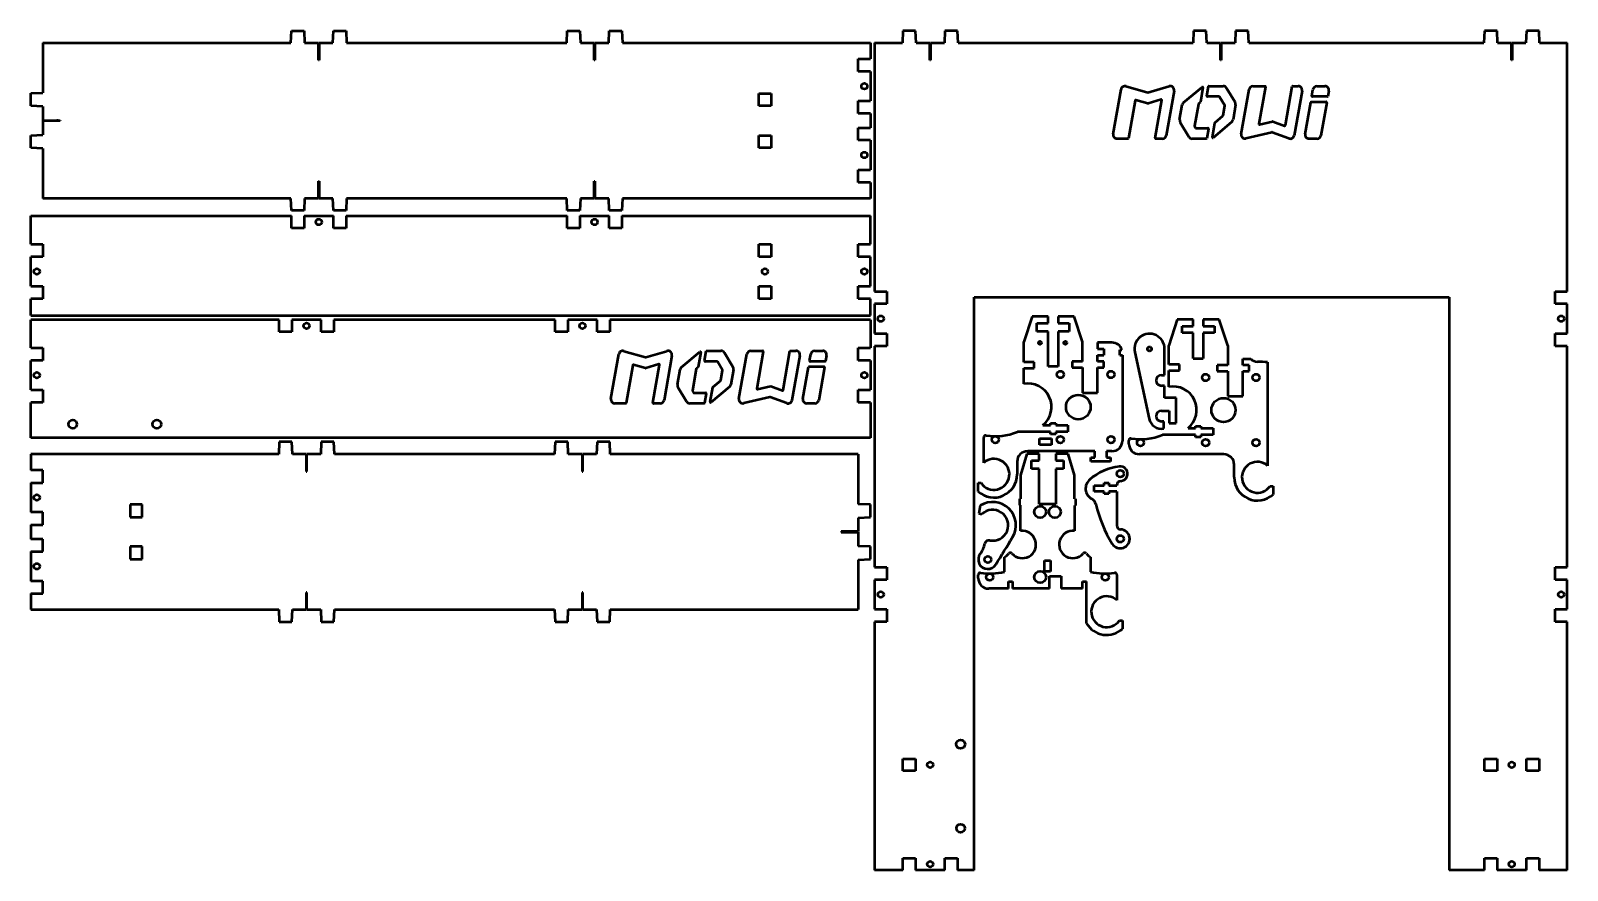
# Model space of a CAD drawing. Header units: millimetres. Extents: x 59 to 791, y 115 to 1159.
# Drawn here: x 60 to 791, y 115 to 514 of the extents above; entities that cross this region are included whole.
import ezdxf

# ---------------------------------------------------------------- set-up
doc = ezdxf.new("R2010")
doc.units = ezdxf.units.MM
doc.layers.add('Visible (ISO)', color=7, linetype='Continuous', lineweight=50)

msp = doc.modelspace()

# ---------------------------------------------------------------- linework, layer by layer
at = {"layer": 'Visible (ISO)'}
for p, q in [((183.82, 508.41), (184.07, 514.21)), ((184.07, 514.21), (190.07, 514.21)), ((190.07, 514.21), (190.32, 508.41)), ((203.82, 508.41), (204.07, 514.21)), ((204.07, 514.21), (210.07, 514.21)), ((210.07, 514.21), (210.32, 508.41)), ((315.08, 508.41), (315.33, 514.21)), ((315.33, 514.21), (321.33, 514.21)), ((321.33, 514.21), (321.58, 508.41)), ((335.08, 508.41), (335.33, 514.21)), ((335.33, 514.21), (341.33, 514.21)), ((341.33, 514.21), (341.58, 508.41)), ((475.03, 514.21), (474.78, 508.41)), ((481.03, 514.21), (475.03, 514.21)), ((481.28, 508.41), (481.03, 514.21)), ((495.03, 514.21), (494.78, 508.41)), ((501.03, 514.21), (495.03, 514.21)), ((501.28, 508.41), (501.03, 514.21)), ((613.4, 514.21), (613.15, 508.41)), ((619.4, 514.21), (613.4, 514.21)), ((619.65, 508.41), (619.4, 514.21)), ((633.4, 514.21), (633.15, 508.41)), ((639.4, 514.21), (633.4, 514.21)), ((639.65, 508.41), (639.4, 514.21)), ((751.77, 514.21), (751.52, 508.41)), ((757.77, 514.21), (751.77, 514.21)), ((758.02, 508.41), (757.77, 514.21)), ((771.77, 514.21), (771.52, 508.41)), ((777.77, 514.21), (771.77, 514.21)), ((778.02, 508.41), (777.77, 514.21)), ((65.8, 508.41), (65.8, 484.66)), ((65.8, 508.41), (183.82, 508.41)), ((190.32, 508.41), (196.92, 508.41)), ((196.92, 501.7), (196.92, 508.41)), ((197.22, 508.41), (203.82, 508.41)), ((197.22, 508.41), (197.22, 501.7)), ((210.32, 508.41), (315.08, 508.41)), ((321.58, 508.41), (328.18, 508.41)), ((328.18, 501.7), (328.18, 508.41)), ((328.48, 508.41), (335.08, 508.41)), ((328.48, 508.41), (328.48, 501.7)), ((341.58, 508.41), (459.6, 508.41)), ((459.6, 508.41), (459.6, 500.77)), ((461.6, 508.41), (474.78, 508.41)), ((461.6, 508.41), (461.6, 390.14)), ((481.28, 508.41), (487.88, 508.41)), ((487.88, 501.7), (487.88, 508.41)), ((488.18, 508.41), (494.78, 508.41)), ((488.18, 508.41), (488.18, 501.7)), ((501.28, 508.41), (613.15, 508.41)), ((619.65, 508.41), (626.25, 508.41)), ((626.25, 501.7), (626.25, 508.41)), ((626.55, 508.41), (633.15, 508.41)), ((626.55, 508.41), (626.55, 501.7)), ((639.65, 508.41), (751.52, 508.41)), ((758.02, 508.41), (764.62, 508.41)), ((764.62, 501.7), (764.62, 508.41)), ((764.92, 508.41), (771.52, 508.41)), ((764.92, 508.41), (764.92, 501.7)), ((778.02, 508.41), (791.2, 508.41)), ((791.2, 390.14), (791.2, 508.41)), ((196.91, 501.2), (196.91, 501.7)), ((196.91, 501.7), (196.92, 501.7)), ((196.92, 501.2), (196.91, 501.2)), ((196.92, 500.2), (196.92, 501.2)), ((197.22, 500.2), (196.92, 500.2)), ((197.22, 501.7), (197.22, 501.7)), ((197.22, 501.7), (197.22, 501.2)), ((197.22, 501.2), (197.22, 501.2)), ((197.22, 501.2), (197.22, 500.2)), ((328.18, 501.2), (328.18, 501.7)), ((328.18, 501.7), (328.18, 501.7)), ((328.18, 500.2), (328.18, 501.2)), ((328.18, 501.2), (328.18, 501.2)), ((328.48, 500.2), (328.18, 500.2)), ((328.48, 501.7), (328.49, 501.7)), ((328.49, 501.2), (328.48, 501.2)), ((328.48, 501.2), (328.48, 500.2)), ((328.49, 501.7), (328.49, 501.2)), ((453.8, 494.78), (453.8, 500.77)), ((453.8, 500.77), (459.6, 500.77)), ((487.88, 501.7), (487.88, 501.7)), ((487.88, 501.2), (487.88, 501.7)), ((487.88, 501.2), (487.88, 501.2)), ((487.88, 500.2), (487.88, 501.2)), ((488.18, 500.2), (487.88, 500.2)), ((488.18, 501.7), (488.19, 501.7)), ((488.18, 501.2), (488.18, 500.2)), ((488.19, 501.2), (488.18, 501.2)), ((488.19, 501.7), (488.19, 501.2)), ((626.25, 501.7), (626.25, 501.7)), ((626.25, 501.2), (626.25, 501.7)), ((626.25, 501.2), (626.25, 501.2)), ((626.25, 500.2), (626.25, 501.2)), ((626.55, 500.2), (626.25, 500.2)), ((626.55, 501.7), (626.56, 501.7)), ((626.55, 501.2), (626.55, 500.2)), ((626.56, 501.2), (626.55, 501.2)), ((626.56, 501.7), (626.56, 501.2)), ((764.62, 501.2), (764.62, 501.7)), ((764.62, 501.7), (764.62, 501.7)), ((764.62, 500.2), (764.62, 501.2)), ((764.62, 501.2), (764.62, 501.2)), ((764.92, 500.2), (764.62, 500.2)), ((764.92, 501.7), (764.93, 501.7)), ((764.93, 501.2), (764.92, 501.2)), ((764.92, 501.2), (764.92, 500.2)), ((764.93, 501.7), (764.93, 501.2)), ((459.6, 494.78), (453.8, 494.78)), ((459.6, 494.78), (459.6, 480.77)), ((60, 484.41), (65.8, 484.66)), ((60, 478.4), (60, 484.41)), ((406.5, 478.41), (406.5, 484.4)), ((406.5, 484.4), (412.3, 484.4)), ((412.3, 484.4), (412.3, 478.41)), ((575.1, 465.02), (578.85, 486.27)), ((581.21, 487.75), (591.54, 484.8)), ((591.68, 484.8), (601.75, 487.75)), ((604.12, 485.62), (600.37, 464.37)), ((608.65, 480.01), (617.44, 487.38)), ((617.84, 487.15), (616.63, 480.25)), ((619.67, 483.12), (620.46, 487.62)), ((625.57, 482.82), (619.92, 482.82)), ((620.71, 487.82), (627.47, 487.82)), ((628.22, 478.67), (625.78, 482.7)), ((629.08, 486.92), (633.15, 480.18)), ((636.03, 465.02), (639.77, 486.27)), ((641.62, 487.82), (647.37, 487.82)), ((647.61, 487.53), (644.5, 469.86)), ((657.04, 469.2), (660.28, 487.62)), ((660.53, 487.82), (663.16, 487.82)), ((665.01, 485.62), (661.26, 464.37)), ((669.65, 483.12), (670.2, 486.27)), ((677, 482.82), (669.89, 482.82)), ((672.05, 487.82), (675.86, 487.82)), ((677.7, 485.62), (677.25, 483.03)), ((65.8, 478.15), (60, 478.4)), ((65.8, 478.15), (65.8, 471.55)), ((412.3, 478.41), (406.5, 478.41)), ((453.8, 474.78), (453.8, 480.77)), ((453.8, 480.77), (459.6, 480.77)), ((585.54, 481.03), (582.37, 463.03)), ((591.56, 479.59), (585.85, 481.22)), ((597.94, 481.42), (591.7, 479.59)), ((595.07, 463.12), (598.25, 481.14)), ((606.75, 471.77), (608.01, 478.9)), ((615.7, 479.32), (613.86, 468.89)), ((616.54, 480.1), (615.79, 479.47)), ((627.42, 473.82), (628.25, 478.5)), ((633.39, 478.88), (632.14, 471.75)), ((666.45, 465.02), (669.12, 480.12)), ((669.36, 480.32), (676.47, 480.32)), ((676.72, 480.03), (673.96, 464.37)), ((65.8, 471.55), (72.5, 471.55)), ((65.8, 471.26), (65.8, 464.66)), ((72.5, 471.26), (65.8, 471.26)), ((72.5, 471.55), (72.5, 471.56)), ((72.5, 471.56), (73, 471.56)), ((72.5, 471.25), (72.5, 471.26)), ((73, 471.25), (72.5, 471.25)), ((73, 471.56), (73, 471.55)), ((73, 471.55), (74, 471.55)), ((74, 471.26), (73, 471.26)), ((73, 471.26), (73, 471.25)), ((74, 471.55), (74, 471.26)), ((459.6, 474.78), (453.8, 474.78)), ((453.8, 462.04), (453.8, 468.04)), ((453.8, 468.04), (459.6, 468.04)), ((459.6, 474.78), (459.6, 468.04)), ((611.07, 463.73), (606.99, 470.47)), ((613.89, 468.72), (614.36, 467.94)), ((622.3, 463.5), (623.52, 470.39)), ((631.49, 470.63), (622.71, 463.26)), ((623.61, 470.54), (627.34, 473.68)), ((644.8, 469.58), (650.97, 471.06)), ((651.11, 471.05), (656.71, 469.01)), ((60, 464.41), (65.8, 464.66)), ((60, 458.4), (60, 464.41)), ((406.5, 458.41), (406.5, 464.4)), ((406.5, 464.4), (412.3, 464.4)), ((412.3, 464.4), (412.3, 458.41)), ((459.6, 462.04), (453.8, 462.04)), ((459.6, 462.04), (459.6, 448.04)), ((582.12, 462.82), (576.95, 462.82)), ((598.53, 462.82), (595.32, 462.82)), ((619.44, 462.82), (612.67, 462.82)), ((614.58, 467.82), (620.23, 467.82)), ((620.48, 467.53), (619.68, 463.03)), ((650.67, 465.84), (638.31, 462.88)), ((658.78, 462.94), (650.81, 465.83)), ((672.11, 462.82), (668.3, 462.82)), ((65.8, 458.15), (60, 458.4)), ((65.8, 458.15), (65.8, 434.4)), ((412.3, 458.41), (406.5, 458.41)), ((453.8, 442.04), (453.8, 448.04)), ((453.8, 448.04), (459.6, 448.04)), ((196.91, 441.11), (196.91, 441.61)), ((196.91, 441.61), (196.92, 441.61)), ((196.92, 441.11), (196.91, 441.11)), ((196.92, 441.61), (196.92, 442.61)), ((196.92, 442.61), (197.22, 442.61)), ((196.92, 434.4), (196.92, 441.11)), ((197.22, 442.61), (197.22, 441.61)), ((197.22, 441.61), (197.22, 441.61)), ((197.22, 441.61), (197.22, 441.11)), ((197.22, 441.11), (197.22, 441.11)), ((197.22, 441.11), (197.22, 434.4)), ((328.18, 441.61), (328.18, 442.61)), ((328.18, 442.61), (328.48, 442.61)), ((328.18, 441.11), (328.18, 441.61)), ((328.18, 441.61), (328.18, 441.61)), ((328.18, 434.4), (328.18, 441.11)), ((328.18, 441.11), (328.18, 441.11)), ((328.48, 442.61), (328.48, 441.61)), ((328.48, 441.61), (328.49, 441.61)), ((328.49, 441.11), (328.48, 441.11)), ((328.48, 441.11), (328.48, 434.4)), ((328.49, 441.61), (328.49, 441.11)), ((459.6, 442.04), (453.8, 442.04)), ((459.6, 442.04), (459.6, 434.4)), ((183.82, 434.4), (65.8, 434.4)), ((184.07, 428.61), (183.82, 434.4)), ((190.32, 434.4), (190.07, 428.61)), ((196.92, 434.4), (190.32, 434.4)), ((203.82, 434.4), (197.22, 434.4)), ((204.07, 428.61), (203.82, 434.4)), ((210.32, 434.4), (210.07, 428.61)), ((315.08, 434.4), (210.32, 434.4)), ((315.33, 428.61), (315.08, 434.4)), ((321.58, 434.4), (321.33, 428.61)), ((328.18, 434.4), (321.58, 434.4)), ((335.08, 434.4), (328.48, 434.4)), ((335.33, 428.61), (335.08, 434.4)), ((341.58, 434.4), (341.33, 428.61)), ((459.6, 434.4), (341.58, 434.4)), ((60, 412.62), (60, 426.06)), ((60, 426.06), (184.07, 426.06)), ((190.07, 428.61), (184.07, 428.61)), ((184.07, 420.26), (184.07, 426.06)), ((190.07, 426.06), (190.07, 420.26)), ((190.07, 426.06), (204.07, 426.06)), ((210.07, 428.61), (204.07, 428.61)), ((204.07, 420.26), (204.07, 426.06)), ((210.07, 426.06), (210.07, 420.26)), ((210.07, 426.06), (315.34, 426.06)), ((321.33, 428.61), (315.33, 428.61)), ((315.34, 420.26), (315.34, 426.06)), ((321.33, 426.06), (321.33, 420.26)), ((321.33, 426.06), (335.34, 426.06)), ((341.33, 428.61), (335.33, 428.61)), ((335.34, 420.26), (335.34, 426.06)), ((341.33, 426.06), (341.33, 420.26)), ((341.33, 426.06), (459.6, 426.06)), ((459.6, 412.62), (459.6, 426.06)), ((190.07, 420.26), (184.07, 420.26)), ((210.07, 420.26), (204.07, 420.26)), ((321.33, 420.26), (315.34, 420.26)), ((341.33, 420.26), (335.34, 420.26)), ((60, 412.62), (65.8, 412.62)), ((65.8, 412.62), (65.8, 406.63)), ((406.5, 412.62), (412.3, 412.62)), ((406.5, 406.63), (406.5, 412.62)), ((412.3, 412.62), (412.3, 406.63)), ((453.8, 406.63), (453.8, 412.62)), ((453.8, 412.62), (459.6, 412.62)), ((65.8, 406.63), (60, 406.63)), ((60, 392.62), (60, 406.63)), ((412.3, 406.63), (406.5, 406.63)), ((459.6, 406.63), (453.8, 406.63)), ((459.6, 392.62), (459.6, 406.63)), ((60, 392.62), (65.8, 392.62)), ((65.8, 392.62), (65.8, 386.63)), ((406.5, 392.62), (412.3, 392.62)), ((406.5, 386.63), (406.5, 392.62)), ((412.3, 392.62), (412.3, 386.63)), ((453.8, 392.62), (459.6, 392.62)), ((453.8, 386.63), (453.8, 392.62)), ((461.6, 390.14), (467.4, 390.14)), ((467.4, 390.14), (467.4, 384.14)), ((785.4, 384.14), (785.4, 390.14)), ((785.4, 390.14), (791.2, 390.14)), ((65.8, 386.63), (60, 386.63)), ((60, 378.66), (60, 386.63)), ((412.3, 386.63), (406.5, 386.63)), ((459.6, 386.63), (453.8, 386.63)), ((459.6, 378.66), (459.6, 386.63)), ((461.6, 384.14), (461.6, 370.14)), ((467.4, 384.14), (461.6, 384.14)), ((509, 114.6), (509, 387.4)), ((509, 387.4), (735, 387.4)), ((735, 387.4), (735, 114.6)), ((791.2, 384.14), (785.4, 384.14)), ((791.2, 370.14), (791.2, 384.14)), ((60, 378.66), (459.6, 378.66)), ((178.27, 376.66), (60, 376.66)), ((60, 363.22), (60, 376.66)), ((178.27, 370.86), (178.27, 376.66)), ((184.27, 376.66), (184.27, 370.86)), ((198.27, 376.66), (184.27, 376.66)), ((198.27, 370.86), (198.27, 376.66)), ((204.27, 376.66), (204.27, 370.86)), ((309.54, 376.66), (204.27, 376.66)), ((309.54, 370.86), (309.54, 376.66)), ((315.53, 376.66), (315.53, 370.86)), ((329.54, 376.66), (315.53, 376.66)), ((329.54, 370.86), (329.54, 376.66)), ((335.53, 376.66), (335.53, 370.86)), ((459.6, 376.66), (335.53, 376.66)), ((459.6, 376.66), (459.6, 363.22)), ((536.52, 378.22), (532.52, 366.06)), ((544.12, 378.22), (536.52, 378.22)), ((538.82, 371.02), (538.82, 375.02)), ((538.82, 375.02), (544.12, 375.02)), ((544.12, 375.02), (544.12, 378.22)), ((556.52, 378.22), (548.92, 378.22)), ((548.92, 378.22), (548.92, 375.02)), ((548.92, 375.02), (554.22, 375.02)), ((554.22, 375.02), (554.22, 371.02)), ((560.52, 366.06), (556.52, 378.22)), ((605.6, 376.79), (601.6, 364.31)), ((613.2, 376.79), (605.6, 376.79)), ((607.9, 373.59), (613.2, 373.59)), ((607.9, 370.39), (607.9, 373.59)), ((613.2, 373.59), (613.2, 376.79)), ((625.6, 376.79), (618, 376.79)), ((618, 376.79), (618, 373.59)), ((618, 373.59), (623.3, 373.59)), ((623.3, 373.59), (623.3, 370.39)), ((629.6, 364.31), (625.6, 376.79)), ((184.27, 370.86), (178.27, 370.86)), ((204.27, 370.86), (198.27, 370.86)), ((315.53, 370.86), (309.54, 370.86)), ((335.53, 370.86), (329.54, 370.86)), ((461.6, 370.14), (467.4, 370.14)), ((467.4, 370.14), (467.4, 364.14)), ((532.52, 356.52), (532.52, 366.06)), ((544.12, 371.02), (538.82, 371.02)), ((544.12, 354.32), (544.12, 371.02)), ((548.92, 371.02), (548.92, 354.32)), ((554.22, 371.02), (548.92, 371.02)), ((560.52, 356.82), (560.52, 366.06)), ((574.52, 365.77), (567.72, 365.77)), ((567.72, 365.77), (567.72, 362.77)), ((613.2, 370.39), (607.9, 370.39)), ((613.2, 358.22), (613.2, 370.39)), ((618, 370.39), (618, 358.16)), ((623.3, 370.39), (618, 370.39)), ((785.4, 364.14), (785.4, 370.14)), ((785.4, 370.14), (791.2, 370.14)), ((60, 363.22), (65.8, 363.22)), ((65.8, 363.22), (65.8, 357.22)), ((336.11, 339.02), (339.86, 360.27)), ((342.22, 361.75), (352.55, 358.8)), ((352.69, 358.8), (362.76, 361.75)), ((365.13, 359.62), (361.38, 338.37)), ((369.66, 354.01), (378.45, 361.38)), ((378.85, 361.15), (377.64, 354.25)), ((380.68, 357.12), (381.47, 361.62)), ((381.72, 361.82), (388.48, 361.82)), ((390.09, 360.92), (394.16, 354.18)), ((397.04, 339.02), (400.78, 360.27)), ((402.63, 361.82), (408.37, 361.82)), ((408.62, 361.53), (405.51, 343.86)), ((418.05, 343.2), (421.29, 361.62)), ((421.54, 361.82), (424.17, 361.82)), ((426.02, 359.62), (422.27, 338.37)), ((430.65, 357.12), (431.21, 360.27)), ((433.06, 361.82), (436.87, 361.82)), ((438.71, 359.62), (438.26, 357.03)), ((453.8, 363.22), (459.6, 363.22)), ((453.8, 357.22), (453.8, 363.22)), ((461.6, 364.14), (461.6, 258.87)), ((467.4, 364.14), (461.6, 364.14)), ((567.72, 362.77), (570.72, 362.77)), ((567.72, 359.82), (570.72, 359.82)), ((567.72, 356.82), (567.72, 359.82)), ((570.72, 362.77), (570.72, 359.82)), ((578.27, 359.82), (578.27, 362.32)), ((578.27, 362.32), (579.27, 362.32)), ((578.27, 359.82), (579.52, 359.82)), ((579.52, 359.82), (579.52, 319.07)), ((585.37, 361.25), (592.18, 329.5)), ((599.6, 350.26), (599.6, 362.76)), ((601.6, 355.39), (601.6, 364.31)), ((629.6, 364.31), (629.6, 355.09)), ((791.2, 364.14), (785.4, 364.14)), ((791.2, 258.87), (791.2, 364.14)), ((65.8, 357.22), (60, 357.22)), ((60, 343.22), (60, 357.22)), ((346.55, 355.03), (343.38, 337.03)), ((352.57, 353.59), (346.86, 355.22)), ((358.94, 355.42), (352.71, 353.59)), ((356.08, 337.12), (359.26, 355.14)), ((367.76, 345.77), (369.02, 352.9)), ((376.71, 353.32), (374.87, 342.89)), ((377.55, 354.1), (376.8, 353.47)), ((386.58, 356.82), (380.93, 356.82)), ((389.23, 352.67), (386.79, 356.7)), ((388.43, 347.82), (389.26, 352.5)), ((394.4, 352.88), (393.14, 345.75)), ((427.46, 339.02), (430.13, 354.12)), ((430.37, 354.32), (437.48, 354.32)), ((438.01, 356.82), (430.9, 356.82)), ((437.73, 354.03), (434.97, 338.37)), ((459.6, 357.22), (453.8, 357.22)), ((459.6, 357.22), (459.6, 343.22)), ((537.52, 356.52), (532.52, 356.52)), ((532.52, 353.57), (537.52, 353.57)), ((532.52, 346.14), (532.52, 353.57)), ((537.52, 353.57), (537.52, 356.52)), ((548.92, 354.32), (544.12, 354.32)), ((555.52, 356.82), (555.52, 353.87)), ((560.52, 356.82), (555.52, 356.82)), ((555.52, 353.87), (560.52, 353.87)), ((560.52, 353.87), (560.52, 341.87)), ((570.72, 356.82), (567.72, 356.82)), ((567.72, 353.87), (570.72, 353.87)), ((567.72, 341.87), (567.72, 353.87)), ((570.72, 353.87), (570.72, 356.82)), ((606.6, 355.39), (601.6, 355.39)), ((601.6, 352.44), (606.6, 352.44)), ((601.6, 344.71), (601.6, 352.44)), ((606.6, 352.44), (606.6, 355.39)), ((613.2, 358.22), (618, 358.16)), ((624.6, 355.09), (624.6, 352.14)), ((629.6, 355.09), (624.6, 355.09)), ((624.6, 352.14), (629.6, 352.14)), ((629.6, 352.14), (629.6, 340.24)), ((636.8, 358.04), (640.62, 358.04)), ((636.8, 355.09), (636.8, 358.04)), ((639.8, 355.09), (636.8, 355.09)), ((636.8, 352.14), (639.8, 352.14)), ((636.8, 340.24), (636.8, 352.14)), ((639.8, 352.14), (639.8, 355.09)), ((648.6, 356.43), (648.6, 307.16)), ((372.08, 337.73), (368, 344.47)), ((383.31, 337.5), (384.53, 344.39)), ((392.5, 344.63), (383.72, 337.26)), ((384.61, 344.54), (388.35, 347.68)), ((405.81, 343.58), (411.97, 345.06)), ((412.12, 345.05), (417.72, 343.01)), ((598.05, 350.26), (599.6, 350.26)), ((599.6, 345.26), (598.05, 345.26)), ((599.6, 339.46), (599.6, 345.26)), ((60, 343.22), (65.8, 343.22)), ((65.8, 337.22), (60, 337.22)), ((60, 320.45), (60, 337.22)), ((65.8, 343.22), (65.8, 337.22)), ((343.13, 336.82), (337.96, 336.82)), ((359.54, 336.82), (356.33, 336.82)), ((380.45, 336.82), (373.68, 336.82)), ((374.9, 342.72), (375.37, 341.94)), ((375.59, 341.82), (381.24, 341.82)), ((381.49, 341.53), (380.69, 337.03)), ((411.68, 339.84), (399.32, 336.88)), ((419.78, 336.94), (411.82, 339.83)), ((433.12, 336.82), (429.31, 336.82)), ((453.8, 343.22), (459.6, 343.22)), ((453.8, 337.22), (453.8, 343.22)), ((459.6, 337.22), (453.8, 337.22)), ((459.6, 337.22), (459.6, 320.45)), ((560.52, 341.87), (567.72, 341.87)), ((605.1, 339.46), (599.6, 339.46)), ((605.1, 327.46), (605.1, 339.46)), ((629.6, 340.24), (636.8, 340.24)), ((598.05, 333.26), (601.8, 333.26)), ((601.8, 333.26), (601.8, 327.46)), ((545.27, 323.22), (529.53, 323.22)), ((541.71, 326.42), (545.27, 326.42)), ((545.27, 326.42), (545.27, 327.42)), ((545.27, 327.42), (547.77, 327.42)), ((545.27, 322.22), (545.27, 323.22)), ((547.77, 322.22), (545.27, 322.22)), ((547.77, 327.42), (547.77, 326.42)), ((547.77, 326.42), (553.56, 326.42)), ((553.56, 323.22), (547.77, 323.22)), ((547.77, 323.22), (547.77, 322.22)), ((553.56, 326.42), (553.56, 323.22)), ((599.2, 328.26), (598.05, 328.26)), ((614.35, 321.79), (598.62, 321.79)), ((599.2, 324.87), (599.2, 328.26)), ((601.8, 327.46), (605.1, 327.46)), ((610.8, 324.99), (614.35, 324.99)), ((614.35, 324.99), (614.35, 325.99)), ((614.35, 325.99), (616.85, 325.99)), ((614.35, 320.79), (614.35, 321.79)), ((616.85, 325.99), (616.85, 324.99)), ((616.85, 324.99), (622.65, 324.99)), ((622.65, 321.79), (616.85, 321.79)), ((616.85, 321.79), (616.85, 320.79)), ((622.65, 324.99), (622.65, 321.79)), ((459.6, 320.45), (60, 320.45)), ((178.27, 318.45), (178.02, 312.65)), ((184.27, 318.45), (178.27, 318.45)), ((184.52, 312.65), (184.27, 318.45)), ((198.27, 318.45), (198.02, 312.65)), ((204.27, 318.45), (198.27, 318.45)), ((204.52, 312.65), (204.27, 318.45)), ((309.53, 318.45), (309.28, 312.65)), ((315.54, 318.45), (309.53, 318.45)), ((315.79, 312.65), (315.54, 318.45)), ((329.53, 318.45), (329.28, 312.65)), ((335.54, 318.45), (329.53, 318.45)), ((335.79, 312.65), (335.54, 318.45)), ((513.52, 308.59), (513.52, 320.6)), ((540.02, 317.07), (540.02, 320.07)), ((540.02, 320.07), (545.82, 320.07)), ((545.82, 317.07), (540.02, 317.07)), ((545.82, 320.07), (545.82, 317.07)), ((582.6, 317.64), (582.6, 319.18)), ((616.85, 320.79), (614.35, 320.79)), ((178.02, 312.65), (60, 312.65)), ((60, 312.65), (60, 305.02)), ((191.12, 312.65), (184.52, 312.65)), ((191.12, 312.65), (191.12, 305.95)), ((198.02, 312.65), (191.42, 312.65)), ((191.42, 305.95), (191.42, 312.65)), ((309.28, 312.65), (204.52, 312.65)), ((322.39, 312.65), (315.79, 312.65)), ((322.39, 312.65), (322.39, 305.95)), ((329.28, 312.65), (322.68, 312.65)), ((322.68, 305.95), (322.68, 312.65)), ((453.8, 312.65), (335.79, 312.65)), ((453.8, 312.65), (453.8, 288.9)), ((529.42, 309.07), (529.42, 303.07)), ((534.08, 312.81), (531.07, 302.59)), ((539.97, 312.81), (534.08, 312.81)), ((566.4, 314.07), (534.42, 314.07)), ((536.27, 309.61), (539.97, 309.61)), ((536.27, 305.61), (536.27, 309.61)), ((539.97, 309.61), (539.97, 312.81)), ((553.65, 312.81), (547.77, 312.81)), ((547.77, 312.81), (547.77, 309.61)), ((547.77, 309.61), (551.47, 309.61)), ((551.47, 309.61), (551.47, 305.61)), ((556.67, 302.59), (553.65, 312.81)), ((564.4, 311.12), (566.4, 311.12)), ((564.4, 309.12), (564.4, 311.12)), ((573.9, 309.12), (564.4, 309.12)), ((566.4, 311.12), (566.4, 314.07)), ((574.52, 314.07), (571.9, 314.07)), ((571.9, 314.07), (571.9, 311.12)), ((571.9, 311.12), (573.9, 311.12)), ((573.9, 311.12), (573.9, 309.12)), ((627.7, 312.64), (587.6, 312.64)), ((632.7, 301.64), (632.7, 307.64)), ((65.8, 305.02), (60, 305.02)), ((65.8, 299.02), (65.8, 305.02)), ((191.11, 305.95), (191.11, 305.45)), ((191.12, 305.95), (191.11, 305.95)), ((191.11, 305.45), (191.12, 305.45)), ((191.12, 305.45), (191.12, 304.45)), ((191.12, 304.45), (191.42, 304.45)), ((191.42, 305.95), (191.42, 305.95)), ((191.42, 305.45), (191.42, 305.95)), ((191.42, 305.45), (191.42, 305.45)), ((191.42, 304.45), (191.42, 305.45)), ((322.38, 305.95), (322.38, 305.45)), ((322.39, 305.95), (322.38, 305.95)), ((322.38, 305.45), (322.39, 305.45)), ((322.39, 305.45), (322.39, 304.45)), ((322.39, 304.45), (322.68, 304.45)), ((322.69, 305.95), (322.68, 305.95)), ((322.68, 305.45), (322.69, 305.45)), ((322.68, 304.45), (322.68, 305.45)), ((322.69, 305.45), (322.69, 305.95)), ((531.07, 302.59), (531.07, 291.41)), ((539.97, 305.61), (536.27, 305.61)), ((539.97, 288.91), (539.97, 305.61)), ((551.47, 305.61), (547.77, 305.61)), ((547.77, 305.61), (547.77, 288.91)), ((556.67, 291.41), (556.67, 302.59)), ((60, 299.02), (65.8, 299.02)), ((60, 299.02), (60, 285.02)), ((510.87, 298.97), (512.27, 298.97)), ((510.87, 294.95), (510.87, 298.97)), ((565.99, 297.82), (570.79, 297.82)), ((565.99, 294.92), (565.99, 297.82)), ((570.79, 294.92), (565.99, 294.92)), ((570.79, 298.97), (572.99, 298.97)), ((570.79, 297.82), (570.79, 298.97)), ((570.79, 293.77), (570.79, 294.92)), ((572.99, 293.77), (570.79, 293.77)), ((572.99, 298.97), (572.99, 297.82)), ((572.99, 297.82), (576.79, 297.82)), ((572.99, 294.92), (572.99, 293.77)), ((576.79, 294.92), (572.99, 294.92)), ((576.79, 297.88), (576.79, 297.82)), ((576.79, 294.92), (576.79, 278.73)), ((649.79, 297.44), (651.25, 297.44)), ((651.25, 297.44), (651.25, 293.52)), ((107.3, 288.65), (107.3, 282.65)), ((113.1, 288.65), (107.3, 288.65)), ((113.1, 282.65), (113.1, 288.65)), ((459.6, 288.65), (453.8, 288.9)), ((459.6, 282.65), (459.6, 288.65)), ((511.88, 288.19), (511.17, 284.34)), ((530.62, 291.41), (531.07, 291.41)), ((530.62, 288.46), (530.62, 291.41)), ((531.07, 288.46), (530.62, 288.46)), ((531.07, 276.11), (531.07, 288.46)), ((547.77, 288.91), (539.97, 288.91)), ((556.67, 291.41), (557.12, 291.41)), ((556.67, 288.16), (556.67, 276.11)), ((557.12, 288.16), (556.67, 288.16)), ((557.12, 291.41), (557.12, 288.16)), ((65.8, 285.02), (60, 285.02)), ((60, 279.02), (65.8, 279.02)), ((60, 279.02), (60, 272.28)), ((65.8, 279.02), (65.8, 285.02)), ((107.3, 282.65), (113.1, 282.65)), ((453.8, 282.4), (459.6, 282.65)), ((453.8, 282.4), (453.8, 275.8)), ((511.17, 284.34), (512.62, 284.07)), ((65.8, 272.28), (60, 272.28)), ((65.8, 266.28), (65.8, 272.28)), ((445.6, 275.8), (445.6, 275.5)), ((446.6, 275.8), (445.6, 275.8)), ((445.6, 275.5), (446.6, 275.5)), ((446.6, 275.81), (446.6, 275.8)), ((447.1, 275.81), (446.6, 275.81)), ((446.6, 275.5), (447.1, 275.5)), ((446.6, 275.5), (446.6, 275.5)), ((447.1, 275.8), (447.1, 275.81)), ((453.8, 275.8), (447.1, 275.8)), ((447.1, 275.5), (453.8, 275.5)), ((447.1, 275.5), (447.1, 275.5)), ((453.8, 275.5), (453.8, 268.9)), ((60, 266.28), (65.8, 266.28)), ((60, 266.28), (60, 252.28)), ((107.3, 268.65), (107.3, 262.65)), ((113.1, 268.65), (107.3, 268.65)), ((113.1, 262.65), (113.1, 268.65)), ((459.6, 268.65), (453.8, 268.9)), ((459.6, 262.65), (459.6, 268.65)), ((523.37, 256.71), (523.37, 263.6)), ((564.37, 263.6), (564.37, 256.71)), ((107.3, 262.65), (113.1, 262.65)), ((453.8, 262.4), (459.6, 262.65)), ((453.8, 262.4), (453.8, 238.65)), ((461.6, 258.87), (467.4, 258.87)), ((467.4, 258.87), (467.4, 252.87)), ((542.47, 256.81), (542.47, 262.01)), ((542.47, 262.01), (545.27, 262.01)), ((545.27, 256.81), (542.47, 256.81)), ((545.27, 262.01), (545.27, 256.81)), ((785.4, 252.87), (785.4, 258.87)), ((785.4, 258.87), (791.2, 258.87)), ((65.8, 252.28), (60, 252.28)), ((65.8, 246.28), (65.8, 252.28)), ((461.6, 252.87), (461.6, 238.87)), ((467.4, 252.87), (461.6, 252.87)), ((510.87, 253.66), (510.87, 255.2)), ((525.27, 248.66), (515.87, 248.66)), ((525.27, 248.66), (525.27, 252.06)), ((525.27, 252.06), (527.27, 252.06)), ((527.27, 252.06), (527.27, 248.66)), ((544.82, 248.66), (527.27, 248.66)), ((544.82, 248.66), (544.82, 254.66)), ((544.82, 254.66), (550.37, 254.66)), ((550.37, 254.66), (550.37, 248.66)), ((560.47, 248.66), (550.37, 248.66)), ((560.47, 248.66), (560.47, 252.06)), ((560.47, 252.06), (562.47, 252.06)), ((562.47, 232.1), (562.47, 252.06)), ((576.87, 255.2), (576.87, 243.19)), ((791.2, 252.87), (785.4, 252.87)), ((791.2, 238.87), (791.2, 252.87)), ((60, 246.28), (65.8, 246.28)), ((60, 246.28), (60, 238.65)), ((191.11, 245.85), (191.11, 245.35)), ((191.12, 245.85), (191.11, 245.85)), ((191.11, 245.35), (191.12, 245.35)), ((191.12, 246.85), (191.12, 245.85)), ((191.42, 246.85), (191.12, 246.85)), ((191.12, 245.35), (191.12, 238.65)), ((191.42, 245.85), (191.42, 246.85)), ((191.42, 245.85), (191.42, 245.85)), ((191.42, 245.35), (191.42, 245.85)), ((191.42, 245.35), (191.42, 245.35)), ((191.42, 238.65), (191.42, 245.35)), ((322.38, 245.85), (322.38, 245.35)), ((322.39, 245.85), (322.38, 245.85)), ((322.38, 245.35), (322.39, 245.35)), ((322.39, 246.85), (322.39, 245.85)), ((322.68, 246.85), (322.39, 246.85)), ((322.39, 245.35), (322.39, 238.65)), ((322.68, 245.85), (322.68, 246.85)), ((322.69, 245.85), (322.68, 245.85)), ((322.68, 245.35), (322.69, 245.35)), ((322.68, 238.65), (322.68, 245.35)), ((322.69, 245.35), (322.69, 245.85)), ((60, 238.65), (178.02, 238.65)), ((178.02, 238.65), (178.27, 232.85)), ((184.27, 232.85), (184.52, 238.65)), ((184.52, 238.65), (191.12, 238.65)), ((191.42, 238.65), (198.02, 238.65)), ((198.02, 238.65), (198.27, 232.85)), ((204.27, 232.85), (204.52, 238.65)), ((204.52, 238.65), (309.28, 238.65)), ((309.28, 238.65), (309.53, 232.85)), ((315.54, 232.85), (315.79, 238.65)), ((315.79, 238.65), (322.39, 238.65)), ((322.68, 238.65), (329.28, 238.65)), ((329.28, 238.65), (329.53, 232.85)), ((335.54, 232.85), (335.79, 238.65)), ((335.79, 238.65), (453.8, 238.65)), ((461.6, 238.87), (467.4, 238.87)), ((467.4, 238.87), (467.4, 232.87)), ((785.4, 232.87), (785.4, 238.87)), ((785.4, 238.87), (791.2, 238.87)), ((178.27, 232.85), (184.27, 232.85)), ((198.27, 232.85), (204.27, 232.85)), ((309.53, 232.85), (315.54, 232.85)), ((329.53, 232.85), (335.54, 232.85)), ((461.6, 232.87), (461.6, 114.6)), ((467.4, 232.87), (461.6, 232.87)), ((578.05, 233.46), (579.52, 233.46)), ((579.52, 233.46), (579.52, 229.55)), ((791.2, 232.87), (785.4, 232.87)), ((791.2, 114.6), (791.2, 232.87)), ((475.03, 161.91), (475.03, 167.7)), ((475.03, 167.7), (481.03, 167.7)), ((481.03, 161.91), (475.03, 161.91)), ((481.03, 167.7), (481.03, 161.91)), ((751.77, 167.7), (757.77, 167.7)), ((751.77, 161.91), (751.77, 167.7)), ((757.77, 161.91), (751.77, 161.91)), ((757.77, 167.7), (757.77, 161.91)), ((771.77, 161.91), (771.77, 167.7)), ((771.77, 167.7), (777.77, 167.7)), ((777.77, 161.91), (771.77, 161.91)), ((777.77, 167.7), (777.77, 161.91)), ((475.03, 114.6), (475.03, 120.4)), ((475.03, 120.4), (481.03, 120.4)), ((481.03, 120.4), (481.03, 114.6)), ((495.03, 114.6), (495.03, 120.4)), ((495.03, 120.4), (501.03, 120.4)), ((501.03, 120.4), (501.03, 114.6)), ((751.77, 114.6), (751.77, 120.4)), ((751.77, 120.4), (757.77, 120.4)), ((757.77, 120.4), (757.77, 114.6)), ((771.77, 114.6), (771.77, 120.4)), ((771.77, 120.4), (777.77, 120.4)), ((777.77, 120.4), (777.77, 114.6)), ((475.03, 114.6), (461.6, 114.6)), ((495.03, 114.6), (481.03, 114.6)), ((509, 114.6), (501.03, 114.6)), ((751.77, 114.6), (735, 114.6)), ((771.77, 114.6), (757.77, 114.6)), ((791.2, 114.6), (777.77, 114.6))]:
    msp.add_line(p, q, dxfattribs=at)
for centre, radius in [((456.7, 487.77), 1.4), ((456.7, 455.04), 1.4), ((197.07, 423.15), 1.4), ((328.33, 423.15), 1.4), ((62.9, 399.62), 1.4), ((409.4, 399.62), 1.4), ((456.7, 399.62), 1.4), ((191.27, 373.75), 1.4), ((322.53, 373.75), 1.4), ((464.5, 377.14), 1.4), ((788.3, 377.14), 1.4), ((540.32, 365.66), 0.75), ((552.29, 365.66), 0.75), ((592.4, 362.76), 1), ((62.9, 350.22), 1.4), ((456.7, 350.22), 1.4), ((550.02, 350.57), 1.65), ((574.02, 350.57), 1.65), ((619.1, 349.14), 1.65), ((643.1, 349.14), 1.65), ((558.52, 335.07), 5.85), ((627.6, 333.64), 5.75), ((80, 326.95), 2), ((120, 326.95), 2), ((519.02, 319.57), 1.65), ((550.02, 319.57), 1.65), ((574.02, 319.57), 1.65), ((588.1, 318.14), 1.65), ((619.1, 318.14), 1.65), ((643.1, 318.14), 1.65), ((578.49, 303.37), 1.65), ((62.9, 292.02), 1.4), ((540.37, 285.16), 2.8), ((547.37, 285.16), 2.8), ((578.49, 272.37), 1.65), ((515.45, 262.5), 1.6), ((62.9, 259.28), 1.4), ((540.37, 254.16), 2.8), ((516.37, 254.16), 1.65), ((571.37, 254.16), 1.65), ((464.5, 245.87), 1.4), ((788.3, 245.87), 1.4), ((502.5, 174.6), 2.1), ((488.03, 164.81), 1.4), ((764.77, 164.81), 1.4), ((502.5, 134.6), 2), ((488.03, 117.51), 1.4), ((764.77, 117.51), 1.4)]:
    msp.add_circle(centre, radius, dxfattribs=at)
for centre, radius, start, end in [((580.7, 485.95), 1.88, 74.05047, 170), ((591.61, 485.04), 0.25, 254.05047, 286.33066), ((602.27, 485.95), 1.87, 350, 106.33066), ((617.6, 487.19), 0.25, 350, 130), ((619.92, 483.07), 0.25, 170, 270), ((620.71, 487.57), 0.25, 90, 170), ((625.57, 482.57), 0.25, 31.13154, 90), ((627.47, 485.95), 1.88, 31.13154, 90), ((641.62, 485.95), 1.88, 90, 170), ((647.37, 487.57), 0.25, 350, 90), ((660.53, 487.57), 0.25, 90, 170), ((663.16, 485.95), 1.87, 350, 90), ((669.89, 483.07), 0.25, 170, 270), ((672.05, 485.95), 1.88, 90, 170), ((675.86, 485.95), 1.87, 350, 90), ((677, 483.07), 0.25, 270, 350), ((585.79, 480.98), 0.25, 74.05047, 170), ((591.63, 479.83), 0.25, 254.05047, 286.33066), ((598.01, 481.18), 0.25, 350, 106.33066), ((609.86, 478.58), 1.88, 130, 170), ((615.95, 479.28), 0.25, 130, 170), ((616.38, 480.3), 0.25, 310, 350), ((628, 478.55), 0.25, 350, 31.13154), ((631.55, 479.21), 1.87, 350, 31.13154), ((669.36, 480.07), 0.25, 90, 170), ((676.47, 480.07), 0.25, 350, 90), ((608.6, 471.44), 1.87, 170, 211.13154), ((614.11, 468.85), 0.25, 170, 211.13154), ((623.77, 470.35), 0.25, 130, 170), ((627.18, 473.87), 0.25, 310, 350), ((630.29, 472.07), 1.87, 310, 350), ((644.74, 469.82), 0.25, 170, 283.50251), ((651.02, 470.81), 0.25, 69.99934, 103.50251), ((656.79, 469.25), 0.25, 249.99934, 350), ((576.95, 464.7), 1.87, 170, 270), ((582.12, 463.07), 0.25, 270, 350), ((595.32, 463.07), 0.25, 170, 270), ((598.53, 464.7), 1.88, 270, 350), ((612.67, 464.7), 1.88, 211.13154, 270), ((614.58, 468.07), 0.25, 211.13154, 270), ((619.44, 463.07), 0.25, 270, 350), ((620.23, 467.57), 0.25, 350, 90), ((622.55, 463.46), 0.25, 170, 310), ((637.87, 464.7), 1.87, 170, 283.50251), ((650.73, 465.6), 0.25, 69.99934, 103.50251), ((659.42, 464.7), 1.88, 249.99934, 350), ((668.3, 464.7), 1.87, 170, 270), ((672.11, 464.7), 1.88, 270, 350), ((574.52, 360.77), 5, 18.05923, 90), ((592.4, 362.76), 7.2, 0, 192.12246), ((341.7, 359.95), 1.87, 74.05047, 170), ((352.62, 359.04), 0.25, 254.05047, 286.33066), ((363.28, 359.95), 1.87, 350, 106.33066), ((378.61, 361.19), 0.25, 350, 130), ((381.72, 361.57), 0.25, 90, 170), ((388.48, 359.95), 1.88, 31.13154, 90), ((402.63, 359.95), 1.87, 90, 170), ((408.37, 361.57), 0.25, 350, 90), ((421.54, 361.57), 0.25, 90, 170), ((424.17, 359.95), 1.88, 350, 90), ((433.06, 359.95), 1.87, 90, 170), ((436.87, 359.95), 1.88, 350, 90), ((346.79, 354.98), 0.25, 74.05047, 170), ((352.64, 353.83), 0.25, 254.05047, 286.33066), ((359.01, 355.18), 0.25, 350, 106.33066), ((370.87, 352.58), 1.88, 130, 170), ((376.96, 353.28), 0.25, 130, 170), ((377.39, 354.3), 0.25, 310, 350), ((380.93, 357.07), 0.25, 170, 270), ((386.58, 356.57), 0.25, 31.13154, 90), ((389.01, 352.55), 0.25, 350, 31.13154), ((392.56, 353.21), 1.87, 350, 31.13154), ((430.37, 354.07), 0.25, 90, 170), ((430.9, 357.07), 0.25, 170, 270), ((437.48, 354.07), 0.25, 350, 90), ((438.01, 357.07), 0.25, 270, 350), ((643.75, 360.84), 4.2, 221.81031, 270), ((643.75, 301.64), 55, 84.94098, 90), ((369.61, 345.44), 1.88, 170, 211.13154), ((384.78, 344.35), 0.25, 130, 170), ((388.19, 347.87), 0.25, 310, 350), ((391.3, 346.07), 1.88, 310, 350), ((405.75, 343.82), 0.25, 170, 283.50251), ((412.03, 344.81), 0.25, 69.99934, 103.50251), ((534.52, 335.07), 11.25, 309.74578, 100.24035), ((598.05, 347.76), 2.5, 90, 270), ((603.6, 333.64), 11.25, 309.74578, 100.24035), ((337.96, 338.7), 1.88, 170, 270), ((343.13, 337.07), 0.25, 270, 350), ((356.33, 337.07), 0.25, 170, 270), ((359.54, 338.7), 1.88, 270, 350), ((373.68, 338.7), 1.87, 211.13154, 270), ((375.12, 342.85), 0.25, 170, 211.13154), ((375.59, 342.07), 0.25, 211.13154, 270), ((380.45, 337.07), 0.25, 270, 350), ((381.24, 341.57), 0.25, 350, 90), ((383.56, 337.46), 0.25, 170, 310), ((398.88, 338.7), 1.88, 170, 283.50251), ((411.74, 339.6), 0.25, 69.99934, 103.50251), ((417.8, 343.25), 0.25, 249.99934, 350), ((420.43, 338.7), 1.88, 249.99934, 350), ((429.31, 338.7), 1.88, 170, 270), ((433.12, 338.7), 1.87, 270, 350), ((598.05, 330.76), 6, 192.12246, 281.08942), ((598.05, 330.76), 2.5, 90, 270), ((519.02, 350.57), 29.3, 261.45913, 291.02131), ((588.1, 349.14), 29.3, 261.45913, 291.02131), ((514.52, 320.6), 1, 81.45913, 180), ((574.52, 319.07), 5, 270, 0), ((583.6, 319.18), 1, 81.45913, 180), ((587.6, 317.64), 5, 180, 270), ((518.37, 303.07), 7.35, 213.90539, 131.2895), ((534.42, 309.07), 5, 90, 180), ((627.7, 307.64), 5, 0, 90), ((643.75, 301.64), 7.35, 48.7105, 325.1501), ((518.37, 303.07), 11.05, 227.25528, 0), ((567.59, 296.31), 5.61, 130.55824, 241.43388), ((581.53, 280.02), 27.05, 97.40665, 130.55824), ((578.79, 297.88), 2, 93.12678, 180), ((578.49, 303.37), 3.5, 273.12678, 97.40665), ((643.75, 301.64), 11.05, 180, 312.74472), ((517.79, 278.85), 11.05, 328.8756, 122.32657), ((517.79, 278.85), 7.35, 259.07048, 134.73195), ((562.99, 287.87), 4, 13.60479, 61.43388), ((630.96, 304.32), 65.93, 193.60479, 211.33936), ((578.65, 278.73), 1.86, 180, 268.57043), ((516.02, 269.67), 2, 79.07048, 167.55231), ((-393.1, 828.87), 1075.12, 328.06189, 328.8756), ((531.87, 269.66), 6.5, 220.80444, 97.06971), ((555.87, 269.66), 6.5, 82.93029, 319.19556), ((578.49, 272.37), 4.5, 211.33936, 88.57043), ((515.45, 262.5), 4.5, 143.54618, 328.06189), ((501.37, 272.9), 13, 323.54618, 347.55231), ((519.87, 269.66), 7, 300, 322.2196), ((526.19, 264.76), 1, 40.80444, 142.2196), ((561.54, 264.76), 1, 37.7804, 139.19556), ((567.87, 269.66), 7, 217.7804, 240), ((511.87, 255.2), 1, 81.45913, 180), ((516.37, 285.16), 29.3, 261.45913, 283.82209), ((571.37, 285.16), 29.3, 256.17791, 278.54087), ((575.87, 255.2), 1, 0, 98.54087), ((515.87, 253.66), 5, 180, 270), ((572.02, 237.66), 7.35, 48.7105, 325.1501), ((572.02, 237.66), 11.05, 210.20244, 312.74472)]:
    msp.add_arc(centre, radius, start, end, dxfattribs=at)

doc.saveas('drawing.dxf')
